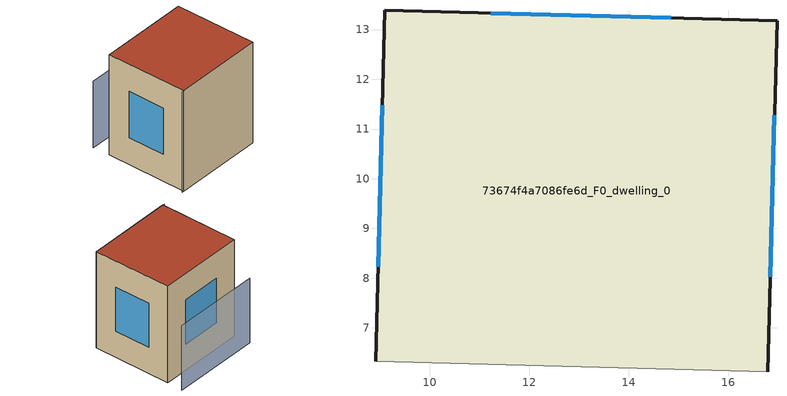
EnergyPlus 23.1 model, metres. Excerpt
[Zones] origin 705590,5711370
73674f4a7086fe6d_F0_dwelling_0
 floor ground (EU_floor_Construction): 16.98,13.18 16.8,6.12 8.91,6.33 9.1,13.38 z0
 wall outside (EU_wall_Construction): 16.8,6.12 16.98,13.18 9.1,13.38 8.91,6.33 z0:9
 wall adiabatic (EU_wall_Construction): 8.91,6.33 16.8,6.12 z0:9
 window (EU_Window_Construction): 9.05,11.48 8.96,8.23 / 14.85,13.24 11.23,13.33 / 16.85,8.03 16.93,11.27 z2.43:6.57
 roof outside (EU_roof_Construction): 16.8,6.12 16.98,13.18 9.1,13.38 8.91,6.33 z9
shading: 17.08,14.58 9.07,14.83 z0:6; 8.76,6.33 16.8,6.12 z0:9
[Building]
EU S2 Campaign: North Axis=0; Terrain=City; Solar Distribution=FullExterior
[Site:Location]
London: Latitude=51.5; Longitude=-0.5; Time Zone=0; Elevation=25
[SizingPeriod:WeatherFileDays]
AnnualSizingPeriod: Begin Month=1; Begin Day of Month=1; End Month=12; End Day of Month=31; Day of Week for Start Day=Monday; Use Weather File Daylight Saving Period=No; Use Weather File Rain and Snow Indicators=No
[MATERIAL]
EU_InternalMass_Material: Roughness=MediumRough; Thickness=0.1; Conductivity=1; Density=1800; Specific Heat=900; Thermal Absorptance=0.9; Solar Absorptance=0.7; Visible Absorptance=0.7
[MATERIAL:NOMASS] Roughness=MediumRough; Thermal Absorptance=0.9; Solar Absorptance=0.7; Visible Absorptance=0.7
Name | Thermal Resistance
EU_wall_NoMass | 0.727863
EU_roof_NoMass | 0.773354
EU_floor_NoMass | 1.79329
[WINDOWMATERIAL:SIMPLEGLAZINGSYSTEM]
EU_Window_SimpleGlazing: UFactor=2.58614; Solar Heat Gain Coefficient=0.76; Visible Transmittance=0.76
[CONSTRUCTION]
EU_wall_Construction: EU_wall_NoMass
EU_roof_Construction: EU_roof_NoMass
EU_floor_Construction: EU_floor_NoMass
EU_InternalMass_Construction: EU_InternalMass_Material
EU_Window_Construction: EU_Window_SimpleGlazing
[ZONE]
73674f4a7086fe6d_F0_dwelling_0: Type=1; Multiplier=1; Ceiling Height=autocalculate; Volume=501.269; Floor Area=autocalculate; Part of Total Floor Area=Yes
[INTERNALMASS]
73674f4a7086fe6d_F0_dwelling_0_EU_InternalMass: Construction=EU_InternalMass_Construction; Zone or ZoneList=73674f4a7086fe6d_F0_dwelling_0; Surface Area=55.6965
[OTHEREQUIPMENT]
EU_Step8_InternalGain_73674f4a7086fe6d_F0_dwelling_0_f000: Fuel Type=Electricity; Zone or ZoneList or Space or SpaceList=73674f4a7086fe6d_F0_dwelling_0; Schedule=EU_Step8_GainSchedule_73674f4a7086fe6d_F0_dwelling_0_f000; Design Level Calculation Method=Watts/Area; Power per Zone Floor Area=1; Fraction Latent=0; Fraction Radiant=0; Fraction Lost=0; Carbon Dioxide Generation Rate=0; EndUse Subcategory=EU_Step8_InternalGains
[ZONEVENTILATION:DESIGNFLOWRATE]
EU_ConstantAir_73674f4a7086fe6d_F0_dwelling_0: Zone or ZoneList or Space or SpaceList=73674f4a7086fe6d_F0_dwelling_0; Schedule=EU_AlwaysOn; Design Flow Rate Calculation Method=AirChanges/Hour; Air Changes per Hour=0.484901; Ventilation Type=Natural; Fan Pressure Rise=0; Fan Total Efficiency=1; Constant Term Coefficient=1; Temperature Term Coefficient=0; Velocity Term Coefficient=0; Velocity Squared Term Coefficient=0; Minimum Indoor Temperature=-100; Maximum Indoor Temperature=100; Delta Temperature=-100; Minimum Outdoor Temperature=-100; Maximum Outdoor Temperature=100; Maximum Wind Speed=40
[HVACTEMPLATE:THERMOSTAT]
EU_HeatOnly_73674f4a7086fe6d_F0_dwelling_0: Constant Heating Setpoint=20; Constant Cooling Setpoint=50
[HVACTEMPLATE:ZONE:IDEALLOADSAIRSYSTEM]
73674f4a7086fe6d_F0_dwelling_0: Template Thermostat=EU_HeatOnly_73674f4a7086fe6d_F0_dwelling_0; System Availability Schedule=EU_AlwaysOn; Maximum Heating Supply Air Temperature=50; Minimum Cooling Supply Air Temperature=13; Maximum Heating Supply Air Humidity Ratio=0.0156; Minimum Cooling Supply Air Humidity Ratio=0.0077; Heating Limit=NoLimit; Cooling Limit=NoLimit; Heating Availability Schedule=EU_AlwaysOn; Cooling Availability Schedule=EU_CoolingOff; Dehumidification Control Type=ConstantSensibleHeatRatio; Cooling Sensible Heat Ratio=0.7; Dehumidification Setpoint=60; Humidification Control Type=None; Humidification Setpoint=30; Outdoor Air Method=None; Outdoor Air Flow Rate per Person=0.00944; Outdoor Air Flow Rate per Zone Floor Area=0; Outdoor Air Flow Rate per Zone=0; Demand Controlled Ventilation Type=None; Outdoor Air Economizer Type=NoEconomizer; Heat Recovery Type=None; Sensible Heat Recovery Effectiveness=0.7; Latent Heat Recovery Effectiveness=0.65
[SIZING:ZONE]
73674f4a7086fe6d_F0_dwelling_0: Zone Cooling Design Supply Air Temperature Input Method=SupplyAirTemperature; Zone Cooling Design Supply Air Temperature=13; Zone Heating Design Supply Air Temperature Input Method=SupplyAirTemperature; Zone Heating Design Supply Air Temperature=50; Zone Cooling Design Supply Air Humidity Ratio=0.008; Zone Heating Design Supply Air Humidity Ratio=0.008; Cooling Design Air Flow Method=DesignDay; Cooling Design Air Flow Rate=0; Cooling Minimum Air Flow per Zone Floor Area=0.000762; Cooling Minimum Air Flow=0; Cooling Minimum Air Flow Fraction=0.2; Heating Design Air Flow Method=DesignDay; Heating Design Air Flow Rate=0; Heating Maximum Air Flow per Zone Floor Area=0.002032; Heating Maximum Air Flow=0.141576; Heating Maximum Air Flow Fraction=0.3; Account for Dedicated Outdoor Air System=No; Dedicated Outdoor Air System Control Strategy=NeutralSupplyAir; Dedicated Outdoor Air Low Setpoint Temperature for Design=autosize; Dedicated Outdoor Air High Setpoint Temperature for Design=autosize; Zone Load Sizing Method=Sensible Load Only No Latent Load; Zone Latent Cooling Design Supply Air Humidity Ratio Input Method=HumidityRatioDifference; Zone Cooling Design Supply Air Humidity Ratio Difference=0.005; Zone Latent Heating Design Supply Air Humidity Ratio Input Method=HumidityRatioDifference; Zone Humidification Design Supply Air Humidity Ratio Difference=0.005
[SCHEDULE:CONSTANT]
Name | Hourly Value
EU_AlwaysOn | 1
EU_CoolingOff | 0
[SCHEDULE:FILE]
EU_Step8_GainSchedule_73674f4a7086fe6d_F0_dwelling_0_f000: File=../../schedules/73674f4a7086fe6d/73674f4a7086fe6d_F0_dwelling_0_f000_gain.csv; Column Number=1; Rows to Skip at Top=0; Number of Hours of Data=8760; Column Separator=Comma; Interpolate to Timestep=No; Minutes per Item=60; Adjust Schedule for Daylight Savings=Yes
